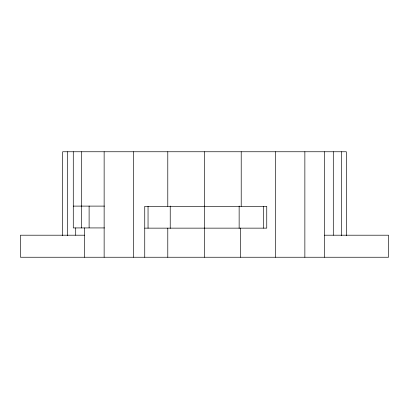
<?xml version="1.0" encoding="UTF-8"?>
<svg xmlns="http://www.w3.org/2000/svg" width="409" height="409" viewBox="0 0 409 409"><rect width="100%" height="100%" fill="white"/><g stroke="black" fill="none" stroke-linecap="round" stroke-linejoin="round"><path stroke-width="0.61" d="M104.137 257.241L104.137 151.759M144.745 257.241L144.745 206.32L266.75 206.32L266.75 228.14L144.745 228.14M240.339 257.241L240.339 228.14M333.294 235.201L333.294 151.759M73.277 206.105L104.52 206.105M104.52 227.931L73.277 227.931L73.277 151.759M84.443 235.201L20.45 235.201L20.45 257.241L388.55 257.241L388.55 235.201L324.547 235.201M341.495 151.759L341.51 235.635M346.346 235.635L346.346 151.759L62.654 151.759L62.654 235.635M324.547 151.759L324.547 257.241M304.863 151.759L304.863 257.241M275.349 151.759L275.349 257.241M263.442 206.32L263.442 228.14M241.213 151.759L241.213 206.32M239.142 206.039L239.142 228.391M204.5 151.759L204.5 206.32M204.5 228.14L204.5 257.241M204.311 206.039L204.311 228.391M170.226 206.039L170.226 228.391M167.787 151.759L167.787 206.32M167.787 228.14L167.787 257.241M148.048 206.32L148.048 228.14M133.651 151.759L133.651 257.241M89.111 206.039L89.111 227.752M84.443 227.931L84.443 257.241M81.698 151.759L81.698 206.105M81.417 206.105L81.417 227.931M75.711 227.931L75.711 235.201M67.485 151.759L67.485 235.635"/></g></svg>
